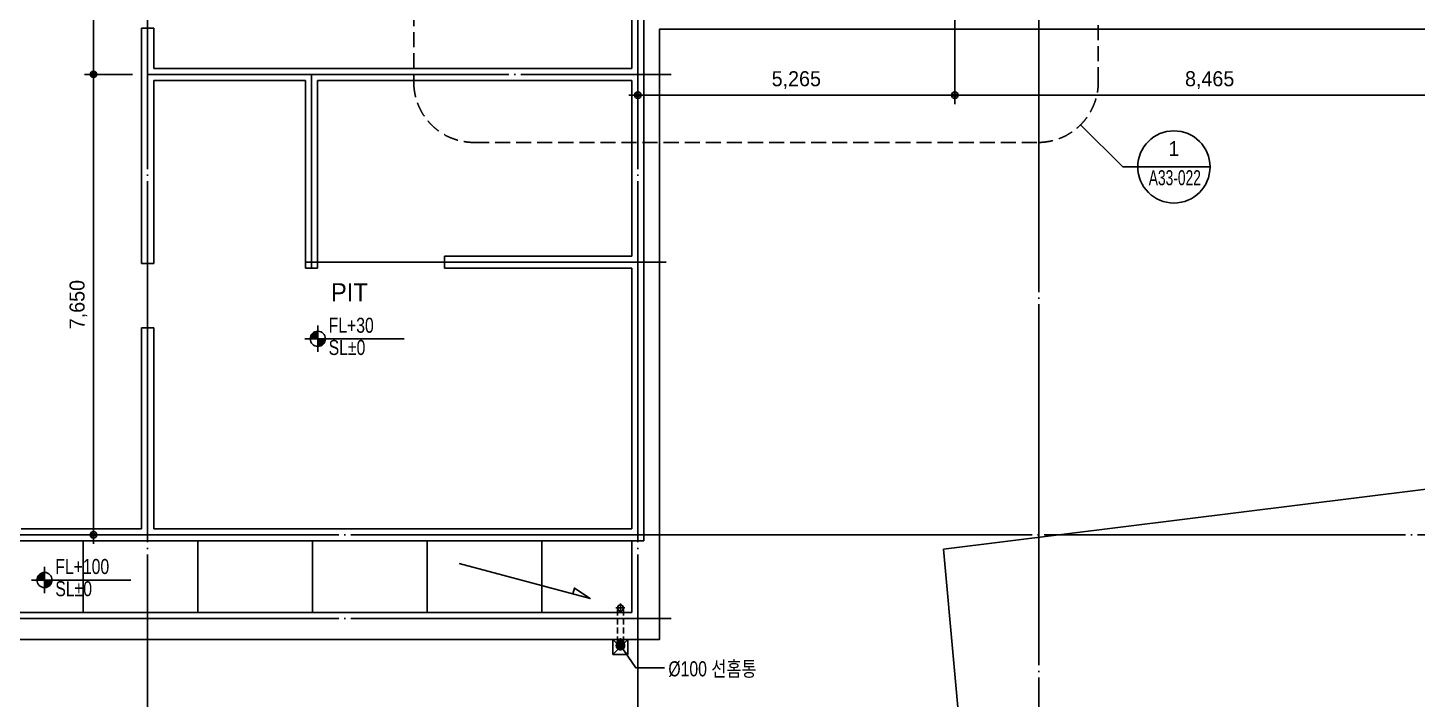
# Model space of a CAD drawing. Header units: millimetres. Extents: x 0 to 1390178, y 0 to 110113.
# Drawn here: x 615471 to 638547, y 12239 to 23396 of the extents above; entities that cross this region are included whole.
import ezdxf
from ezdxf.enums import TextEntityAlignment as Align
from ezdxf.xclip import XClip

# ---------------------------------------------------------------- set-up
doc = ezdxf.new("R2010")
doc.units = ezdxf.units.MM
doc.header["$LTSCALE"] = 100
doc.header["$XCLIPFRAME"] = 0
for name, pattern in [('CEN', [62, 60, -1, 0, -1]), ('HID2', [3.5, 2.5, -1]), ('X - 평면도$0$CEN', [62, 60, -1, 0, -1]), ('X - 평면도$0$HID', [1.5, 1, -0.5])]:
    doc.linetypes.add(name, pattern=pattern)
doc.layers.get('DEFPOINTS').update_dxf_attribs({"color": 145})
for name, color, linetype in [('A-CEN', 1, 'CEN'), ('AA-XXXX-TEXT', 3, 'Continuous'), ('DIM', 7, 'Continuous'), ('LED', 7, 'Continuous'), ('SM2', 3, 'Continuous'), ('sm3', 3, 'HID2'), ('SYM', 7, 'Continuous'), ('X - 평면도$0$AA-EL-PCN3', 3, 'Continuous'), ('X - 평면도$0$AA-EL-PCN4', 4, 'Continuous'), ('X - 평면도$0$AA-FLXS-OTHR', 4, 'Continuous'), ('X - 평면도$0$AA-FLXS-OTHR-H', 1, 'X - 평면도$0$HID'), ('X - 평면도$0$AA-WAXM-CONC', 2, 'Continuous'), ('X - 평면도$0$AA-XXXX-CNTL', 1, 'X - 평면도$0$CEN'), ('X - 평면도$0$신축줄눈', 252, 'Continuous')]:
    doc.layers.add(name, color=color, linetype=linetype)
doc.layers.add('X - 평면도$0$AA-GUIDE-실명', color=125, linetype='Continuous', plot=False)
doc.layers.add('X - 평면도$0$DEFPOINT', color=163, linetype='Continuous', plot=False)
doc.styles.add('HAUD01', font='Dotum.ttf')
doc.styles.add('X - 평면도$0$HAUD01', font='Dotum.ttf')
doc.styles.add('돋움', font='Dotum.ttf')
doc.dimstyles.new('HAUD-80', dxfattribs={"dimscale": 100, "dimtxt": 2.5, "dimasz": 0.5, "dimexe": 0, "dimexo": 1.5, "dimgap": 1, "dimtad": 1, "dimdec": 0, "dimdsep": 46, "dimlunit": 6, "dimtxsty": 'HAUD01', "dimblk": 'Z_DOT', "dimcen": 2.5, "dimdle": 1.5, "dimclrd": 7, "dimclre": 7, "dimclrt": 4, "dimadec": 0, "dimazin": 0, "dimtfac": 1, "dimtdec": 0, "dimtix": 1, "dimtmove": 2, "dimatfit": 3, "dimfxl": 1, "dimtvp": 1, "dimtolj": 1, "dimtzin": 0, "dimarcsym": 0})

# ---------------------------------------------------------------- blocks, each defined once
blk = doc.blocks.new('X - 평면도$0$A$C74297cf7')
at = {"layer": 'X - 평면도$0$AA-WAXM-CONC'}
for p, q in [((18680, 0), (18680, 11620)), ((18480, 7850), (18480, 11420)), ((10340, 7750), (10340, 8520)), ((10540, 8520), (10340, 8520)), ((10540, 7850), (10540, 8520)), ((10540, 7850), (18480, 7850)), ((10340, 7750), (10340, 4610)), ((10540, 7650), (13060, 7650)), ((10540, 7650), (10540, 4610)), ((13060, 4530), (13060, 7650)), ((13260, 4530), (13260, 7650)), ((13260, 7650), (18480, 7650)), ((18480, 4730), (18480, 7650)), ((15370, 4730, 0), (18480, 4730, 0)), ((15370, 4530), (15370, 4730)), ((10540, 4610), (10340, 4610)), ((13260, 4530), (13060, 4530)), ((15370, 4530, 0), (18480, 4530, 0)), ((18480, 200), (18480, 4530)), ((10540, 3540), (10340, 3540)), ((10340, 3540), (10340, 200)), ((10540, 3540), (10540, 200)), ((18680, 0), (0, 0)), ((10340, 200), (8340, 200)), ((18480, 200), (10540, 200))]:
    blk.add_line(p, q, dxfattribs=at)
blk = doc.blocks.new('X - 평면도$0$A$C14A644CA')
at = {"layer": 'X - 평면도$0$AA-FLXS-OTHR', "color": 1}
for p, q in [((75, 0), (-75, 0)), ((0, -75), (0, 75))]:
    blk.add_line(p, q, dxfattribs=at)
at = {"layer": 'X - 평면도$0$AA-FLXS-OTHR'}
blk.add_circle((0, 0), 50, dxfattribs=at)
at = {"layer": 'X - 평면도$0$AA-GUIDE-실명', "style": 'X - 평면도$0$HAUD01'}
blk.add_text('Ø100', height=20, dxfattribs=at).set_placement((0, 0), align=Align.MIDDLE_CENTER)
blk = doc.blocks.new('X - 평면도$0$A$C831b694b')
at = {"layer": 'X - 평면도$0$AA-FLXS-OTHR'}
for p, q in [((-125, -125), (-125, 125)), ((-125, 125), (125, 125)), ((125, -125), (-125, 125)), ((-125, -125), (125, 125)), ((125, -125), (125, 125)), ((-125, -125), (125, -125))]:
    blk.add_line(p, q, dxfattribs=at)
at = {"layer": 'X - 평면도$0$AA-FLXS-OTHR-H'}
for p, q in [((-50, 75), (-50, 650)), ((50, 75), (50, 650))]:
    blk.add_line(p, q, dxfattribs=at)
at = {"rotation": 180}
blk.add_blockref('X - 평면도$0$A$C14A644CA', (0, 75), dxfattribs=at)
blk = doc.blocks.new('X - 평면도$0$A$C8cfae47c')
at = {"layer": 'X - 평면도$0$AA-EL-PCN3'}
blk.add_lwpolyline([(-3067, 32521), (-3067, 6061), (-25427, 6061), (-25427, -4079), (-44617, -4079), (-44617, 32521)], close=True, dxfattribs=at)
at = {"layer": 'X - 평면도$0$AA-EL-PCN4'}
blk.add_lwpolyline([(-25887, -2441), (-25887, -3629), (-44167, -3629), (-44167, -2439)], dxfattribs=at)
at = {"layer": 'X - 평면도$0$AA-XXXX-CNTL'}
blk.add_line((-20522, 14891), (-20522, 6061), dxfattribs=at)
at = {"layer": 'X - 평면도$0$신축줄눈'}
for p, q in [((-34999, -3629), (-34999, -2439)), ((-33094, -3629), (-33094, -2439)), ((-31189, -3629), (-31189, -2439)), ((-29284, -3629), (-29284, -2439)), ((-27379, -3629), (-27379, -2439))]:
    blk.add_line(p, q, dxfattribs=at)
blk.add_blockref('X - 평면도$0$A$C831b694b', (-26075, -4204))
at = {"rotation": 270}
blk.add_blockref('X - 평면도$0$A$C14A644CA', (-26075, -3554), dxfattribs=at)
blk = doc.blocks.new('X - 평면도', base_point=(-475.4, -286.7))
at = {"layer": 'X - 평면도$0$AA-XXXX-CNTL'}
for p, q in [((930712, 42938.8), (930712, 22495.2)), ((938852, 42938.8), (938852, 22495.2)), ((930712, 38513.1), (939403.8, 38513.1)), ((933432, 35283.1), (933432, 38513.1)), ((933322, 35393.1), (939403.8, 35393.1)), ((909286.2, 30863.1), (939403.8, 30863.1)), ((909286.2, 29473.1), (939403.8, 29473.1))]:
    blk.add_line(p, q, dxfattribs=at)
at = {"layer": 'X - 평면도$0$DEFPOINT'}
blk.add_lwpolyline([(964640.5, 68365.6), (947472.6, 68450.8), (942191.2, 68315.3), (935042.1, 68006.8), (916833.1, 66148.4), (916521.2, 57737.5), (916473, 49209.6), (915931.7, 42085), (914804.5, 24415.6), (914582.9, 17927.4), (925789, 17869.8), (926018.4, 24614.7), (944441.5, 24941.8), (943930.2, 30624.5), (964639.2, 33202.2)], close=True, dxfattribs=at)
for name, p in [('X - 평면도$0$A$C8cfae47c', (964639.2, 33202.2)), ('X - 평면도$0$A$C74297cf7', (920272, 30763.1))]:
    blk.add_blockref(name, p)
blk = doc.blocks.new('Z_DOT')
at = {"layer": 'DIM', "color": 0}
for p, q in [((-3, 0), (3, 0)), ((0, -3), (0, 3))]:
    blk.add_line(p, q, dxfattribs=at)
for radius in [1.05, 0.525]:
    blk.add_circle((0, 0), radius, dxfattribs=at)
blk = doc.blocks.new('*D255')
at = {"layer": 'DEFPOINTS', "color": 0, "transparency": 16777216}
for p in [(616562, 26241), (617362, 26241), (617362, 22621)]:
    blk.add_point(p, dxfattribs=at)
at = {"layer": 'DIM', "color": 7, "lineweight": -2, "transparency": 16777216}
for p, q in [((617212, 26241), (616562, 26241)), ((616562, 22671), (616562, 26191)), ((617212, 22621), (616562, 22621))]:
    blk.add_line(p, q, dxfattribs=at)
at = {"layer": 'DIM', "color": 7, "lineweight": -2, "transparency": 16777216, "xscale": 50, "yscale": 50, "zscale": 50}
for p, rotation in [((616562, 26241), 90), ((616562, 22621), 270)]:
    blk.add_blockref('Z_DOT', p, dxfattribs=dict(at, rotation=rotation))
at = {"layer": 'DIM', "color": 4, "transparency": 16777216, "insert": (616313, 24431), "char_height": 250, "attachment_point": 5, "rotation": 90, "style": 'HAUD01'}
blk.add_mtext('\\A1;3,620', dxfattribs=at)
blk = doc.blocks.new('*D256')
at = {"layer": 'DEFPOINTS', "color": 0, "transparency": 16777216}
for p in [(616562, 22621), (617362, 22621), (617362, 14971)]:
    blk.add_point(p, dxfattribs=at)
at = {"layer": 'DIM', "color": 7, "lineweight": -2, "transparency": 16777216}
for p, q in [((617212, 22621), (616562, 22621)), ((616562, 15021), (616562, 22571)), ((617212, 14971), (616562, 14971))]:
    blk.add_line(p, q, dxfattribs=at)
at = {"layer": 'DIM', "color": 7, "lineweight": -2, "transparency": 16777216, "xscale": 50, "yscale": 50, "zscale": 50}
for p, rotation in [((616562, 22621), 90), ((616562, 14971), 270)]:
    blk.add_blockref('Z_DOT', p, dxfattribs=dict(at, rotation=rotation))
at = {"layer": 'DIM', "color": 4, "transparency": 16777216, "insert": (616313, 18796), "char_height": 250, "attachment_point": 5, "rotation": 90, "style": 'HAUD01'}
blk.add_mtext('\\A1;7,650', dxfattribs=at)
blk = doc.blocks.new('*D498')
at = {"layer": 'DEFPOINTS', "color": 0, "transparency": 16777216}
for p in [(630867, 23076), (639332, 23076), (630867, 22276)]:
    blk.add_point(p, dxfattribs=at)
at = {"layer": 'DIM', "color": 7, "lineweight": -2, "transparency": 16777216}
for p, q in [((630867, 22926), (630867, 22276)), ((639332, 22926), (639332, 22276)), ((639282, 22276), (630917, 22276))]:
    blk.add_line(p, q, dxfattribs=at)
at = {"layer": 'DIM', "color": 7, "lineweight": -2, "transparency": 16777216, "xscale": 50, "yscale": 50, "zscale": 50}
for p, rotation in [((630867, 22276), 179.9999999999972), ((639332, 22276), 359.9999999999973)]:
    blk.add_blockref('Z_DOT', p, dxfattribs=dict(at, rotation=rotation))
at = {"layer": 'DIM', "color": 4, "transparency": 16777216, "insert": (635100, 22526), "char_height": 250, "attachment_point": 5, "style": 'HAUD01'}
blk.add_mtext('\\A1;8,465', dxfattribs=at)
blk = doc.blocks.new('*D499')
at = {"layer": 'DEFPOINTS', "color": 0, "transparency": 16777216}
for p in [(625602, 23076), (630867, 23076), (630867, 22276)]:
    blk.add_point(p, dxfattribs=at)
at = {"layer": 'DIM', "color": 7, "lineweight": -2, "transparency": 16777216}
for p, q in [((625602, 22926), (625602, 22276)), ((630867, 22926), (630867, 22276)), ((625652, 22276), (630817, 22276))]:
    blk.add_line(p, q, dxfattribs=at)
at = {"layer": 'DIM', "color": 7, "lineweight": -2, "transparency": 16777216, "xscale": 50, "yscale": 50, "zscale": 50, "rotation": 180}
blk.add_blockref('Z_DOT', (625602, 22276), dxfattribs=at)
at = {"layer": 'DIM', "color": 7, "lineweight": -2, "transparency": 16777216, "xscale": 50, "yscale": 50, "zscale": 50}
blk.add_blockref('Z_DOT', (630867, 22276), dxfattribs=at)
at = {"layer": 'DIM', "color": 4, "transparency": 16777216, "insert": (628235, 22526), "char_height": 250, "attachment_point": 5, "style": 'HAUD01'}
blk.add_mtext('\\A1;5,265', dxfattribs=at)
blk = doc.blocks.new('$0$C1E7A367F')
at = {"layer": 'SYM'}
h = blk.add_hatch(color=256, dxfattribs=at)
h.paths.add_polyline_path([(-800, 0), (0, 0), (0, 800, 0.4142136)])
h.paths.add_polyline_path([(0, 0), (0, -800, 0.4142136), (800, 0)])
for p, q in [((0, -1400), (0, 1400)), ((-1400, 0), (9181, 0))]:
    blk.add_line(p, q, dxfattribs=at)
blk.add_circle((0, 0), 800, dxfattribs=at)
blk = doc.blocks.new('PL')
at = {"layer": 'SM2'}
blk.add_line((600, 0), (-600, 0), dxfattribs=at)
blk.add_circle((0, 0), 600, dxfattribs=at)
at = {"layer": 'SM2', "style": '돋움'}
for tag, p in [('1', (0, 305)), ('A-000', (15, -179))]:
    blk.add_attdef(tag, text='', height=250, dxfattribs=at).set_placement(p, align=Align.MIDDLE_CENTER)

msp = doc.modelspace()

# ---------------------------------------------------------------- block references
ref = msp.add_blockref('X - 평면도', (-313725.3, -16179.1))
XClip(ref).set_block_clipping_path([(901249.9161542749, 15892.4151621381), (985249.9161542749, 75292.4151621381)])

# ---------------------------------------------------------------- next in the draw order: linework, layer by layer
at = {"layer": 'A-CEN'}
for p, q in [((632262.1, 6602.8), (632262.1, 30800.7)), ((630867.2, 23370.7), (630867.2, 22578.4)), ((626153.9, 14970.7), (656963.7, 14970.7))]:
    msp.add_line(p, q, dxfattribs=at)
at = {"layer": 'LED', "elevation": 0}
msp.add_lwpolyline([(622633, 14494.2), (624813.8, 13912), (624549.8, 14086), (624524, 13989.4)], dxfattribs=at)
at = {"layer": 'SM2'}
for p, q in [((632956.5, 21783.6), (633656.5, 21083.6)), ((633656.5, 21083.6), (633906.5, 21083.6))]:
    msp.add_line(p, q, dxfattribs=at)
at = {"layer": 'sm3'}
msp.add_lwpolyline([(622882, 21490.7), (632249.4, 21490.7, 0.4142136), (633249.4, 22490.7), (633249.4, 32071.3, 0.4142136), (632249.4, 33071.3), (622882, 33071.3, 0.4142136), (621882, 32071.3), (621882, 22490.7, 0.4142136)], format="xyb", close=True, dxfattribs=at)
at = {"layer": 'SYM'}
for p, q in [((625314.5, 13130.7), (625570.2, 12760)), ((625570.2, 12760), (626046, 12760))]:
    msp.add_line(p, q, dxfattribs=at)
at = {"layer": 'SYM', "const_width": 83.2}
msp.add_lwpolyline([(625314.5, 13172.4, -1), (625314.5, 13089, -1)], format="xyb", close=True, dxfattribs=at)

# ---------------------------------------------------------------- next in the draw order: block references
ref = msp.add_blockref('PL', (634506.5, 21083.6))
ref.add_attrib('A-000', 'A33-022', dxfattribs={"layer": 'SM2', "height": 250, "style": '돋움', "width": 0.7}).set_placement((634521.2, 20904.5), align=Align.MIDDLE_CENTER)
ref.add_attrib('1', '1', dxfattribs={"layer": 'SM2', "height": 250, "style": '돋움'}).set_placement((634506.5, 21388.6), align=Align.MIDDLE_CENTER)
at = {"layer": 'SYM', "xscale": 0.1562499997671694, "yscale": 0.1562499997671694, "zscale": 0.1562499997671694}
for p in [(620288.9, 18227.8), (615749.7, 14219.9)]:
    msp.add_blockref('$0$C1E7A367F', p, dxfattribs=at)

# ---------------------------------------------------------------- next in the draw order: texts
at = {"layer": 'AA-XXXX-TEXT', "style": 'HAUD01'}
msp.add_text('PIT', height=300, dxfattribs=at).set_placement((620812.7, 19001.7), align=Align.MIDDLE_CENTER)
at = {"layer": 'AA-XXXX-TEXT', "style": 'HAUD01', "width": 0.8}
for s, p in [('FL+30', (620468.1, 18252.8)), ('SL±0', (620468.1, 17883.8)), ('FL+100', (615928.9, 14244.9)), ('SL±0', (615928.9, 13875.9))]:
    msp.add_text(s, height=250, dxfattribs=at).set_placement(p, align=Align.BOTTOM_LEFT)
msp.add_text('Ø100 선홈통', height=250, dxfattribs=at).set_placement((626110.3, 12744.7), align=Align.MIDDLE_LEFT)

# ---------------------------------------------------------------- next in the draw order: dimensions: what is measured, and where the dimension line sits
at = {"layer": 'DIM'}
for p1, p2, distance, picture, middle in [((617362.1, 22620.7), (617362.1, 26240.7), 800, '*D255', (616312.8, 24430.7)), ((625602.1, 23076.4), (630867.2, 23076.4), -800, '*D499', (628234.6, 22525.7)), ((639332.1, 23076.4), (630867.2, 23076.4), 800, '*D498', (635099.6, 22525.7)), ((617362.1, 14970.7), (617362.1, 22620.7), 800, '*D256', (616312.8, 18795.7))]:
    dim = msp.add_aligned_dim(p1=p1, p2=p2, distance=distance, dimstyle='HAUD-80', dxfattribs=at)
    dim.commit()
    dim.dimension.update_dxf_attribs({"geometry": picture, "text_midpoint": middle})

doc.saveas('drawing.dxf')
